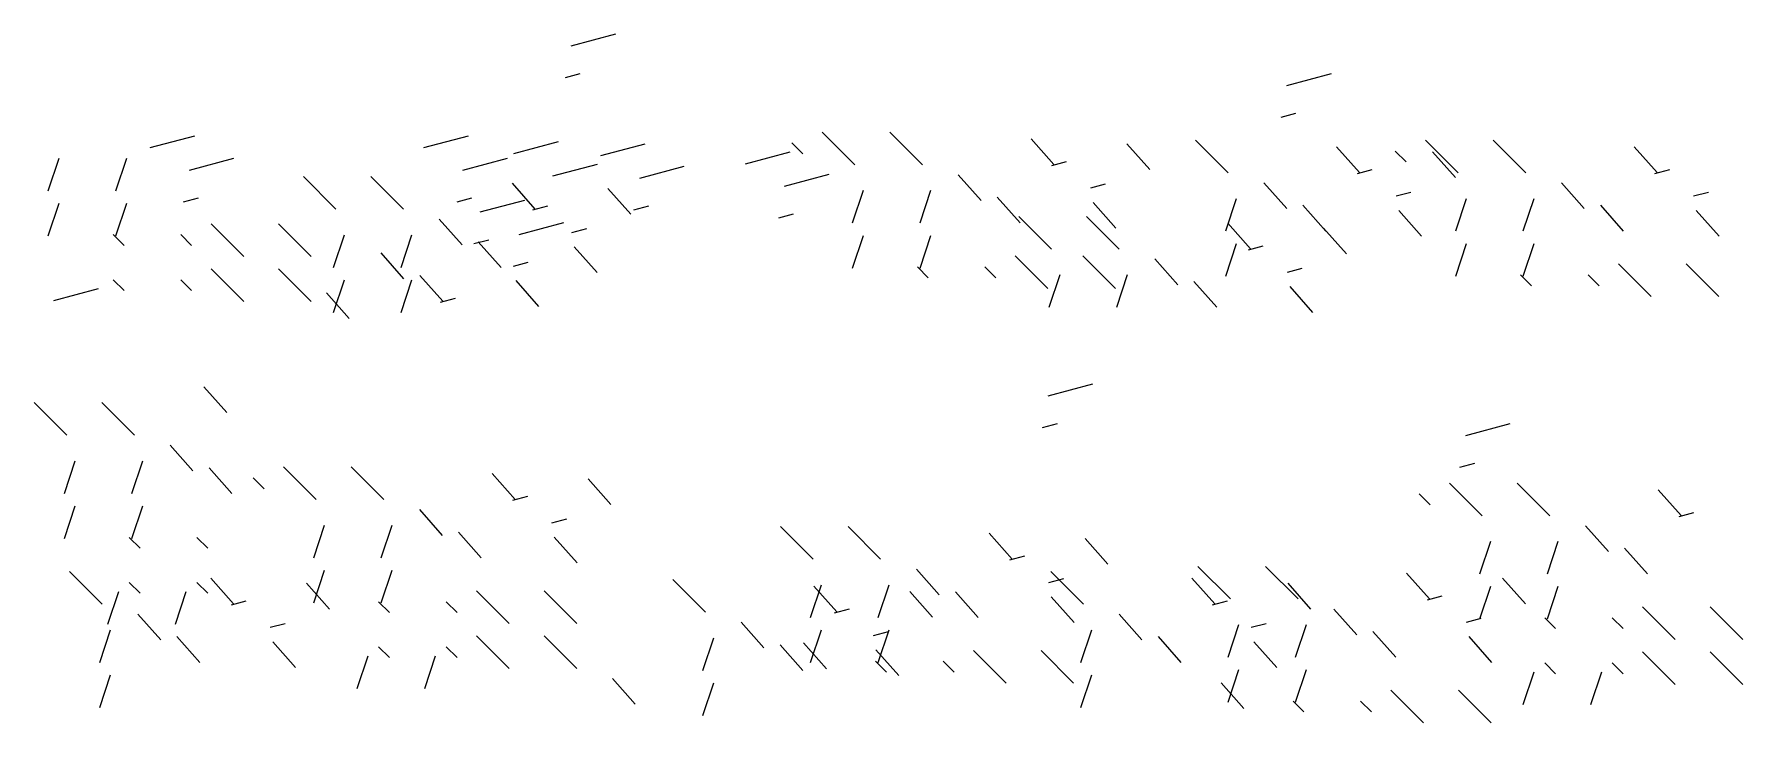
# Model space of a CAD drawing. Extents: x 75.962 to 76.687, y 42.564 to 42.856.
import ezdxf

# ---------------------------------------------------------------- set-up
doc = ezdxf.new("R2010")
doc.units = 0
doc.header["$LTSCALE"] = 0.5
doc.header["$MEASUREMENT"] = 0
doc.layers.add('VEGETACAO', color=11, linetype='CONTINUOUS')

msp = doc.modelspace()

# ---------------------------------------------------------------- linework, layer by layer
at = {"layer": 'VEGETACAO'}
for p, q in [((76.20829, 42.85648), (76.18937, 42.85141)), ((76.19324, 42.83964), (76.18694, 42.83796)), ((76.51191, 42.8396), (76.49299, 42.83454)), ((76.49686, 42.82277), (76.49055, 42.82108)), ((76.30993, 42.80104), (76.29608, 42.8149)), ((76.33859, 42.80104), (76.32474, 42.8149)), ((76.02976, 42.81324), (76.01084, 42.80817)), ((76.14577, 42.81324), (76.12685, 42.80817)), ((76.18399, 42.81075), (76.16507, 42.80569)), ((76.22084, 42.80982), (76.20192, 42.80476)), ((76.28783, 42.80566), (76.28321, 42.81028)), ((76.38463, 42.81206), (76.39433, 42.80114)), ((76.42531, 42.8099), (76.435, 42.79897)), ((76.46825, 42.79763), (76.4544, 42.81149)), ((76.51429, 42.80865), (76.52398, 42.79773)), ((76.54373, 42.80225), (76.53912, 42.80687)), ((76.56583, 42.79763), (76.55199, 42.81149)), ((76.55497, 42.80648), (76.56466, 42.79556)), ((76.59449, 42.79763), (76.58065, 42.81149)), ((76.64054, 42.80865), (76.65023, 42.79773)), ((75.97216, 42.8037), (75.96754, 42.78984)), ((76.00082, 42.8037), (75.99621, 42.78984)), ((76.04632, 42.80368), (76.0274, 42.79862)), ((76.16233, 42.80368), (76.14341, 42.79862)), ((76.20054, 42.80119), (76.18162, 42.79613)), ((76.23739, 42.80026), (76.21847, 42.7952)), ((76.28226, 42.80641), (76.26333, 42.80135)), ((76.39959, 42.8023), (76.39329, 42.80062)), ((76.08975, 42.78216), (76.07591, 42.79602)), ((76.11841, 42.78216), (76.10457, 42.79602)), ((76.16446, 42.79318), (76.17415, 42.78225)), ((76.29881, 42.79685), (76.27989, 42.79179)), ((76.35375, 42.7968), (76.36344, 42.78588)), ((76.41615, 42.79275), (76.40984, 42.79106)), ((76.48341, 42.79339), (76.4931, 42.78246)), ((76.52925, 42.79889), (76.52294, 42.7972)), ((76.60965, 42.79339), (76.61935, 42.78246)), ((76.6555, 42.79889), (76.64919, 42.7972)), ((76.03127, 42.78685), (76.02496, 42.78516)), ((76.14728, 42.78685), (76.14097, 42.78516)), ((76.16966, 42.78593), (76.15074, 42.78087)), ((76.20514, 42.79101), (76.21483, 42.78008)), ((76.31337, 42.79005), (76.30875, 42.77619)), ((76.34203, 42.79005), (76.33741, 42.77619)), ((76.3703, 42.78724), (76.38, 42.77632)), ((76.41098, 42.78507), (76.42067, 42.77415)), ((76.47169, 42.78663), (76.46707, 42.77278)), ((76.54581, 42.78933), (76.5395, 42.78765)), ((76.56927, 42.78663), (76.56466, 42.77278)), ((76.59793, 42.78663), (76.59332, 42.77278)), ((76.67205, 42.78933), (76.66575, 42.78765)), ((75.97216, 42.78458), (75.96754, 42.77073)), ((76.00082, 42.78458), (75.99621, 42.77073)), ((76.13357, 42.77792), (76.14327, 42.76699)), ((76.17942, 42.78342), (76.17311, 42.78173)), ((76.22234, 42.78343), (76.21604, 42.78175)), ((76.28376, 42.78002), (76.27745, 42.77833)), ((76.39337, 42.76528), (76.37952, 42.77914)), ((76.42203, 42.76528), (76.40819, 42.77914)), ((76.49996, 42.78383), (76.50965, 42.7729)), ((76.54064, 42.78166), (76.55033, 42.77074)), ((76.62621, 42.78383), (76.6359, 42.7729)), ((76.66688, 42.78166), (76.67658, 42.77074)), ((75.99985, 42.76675), (75.99523, 42.77137)), ((76.02851, 42.76675), (76.02389, 42.77137)), ((76.05061, 42.76213), (76.03677, 42.77599)), ((76.07927, 42.76213), (76.06543, 42.77599)), ((76.09319, 42.77116), (76.08858, 42.7573)), ((76.12185, 42.77116), (76.11724, 42.7573)), ((76.18621, 42.77637), (76.16729, 42.77131)), ((76.19597, 42.77386), (76.18967, 42.77217)), ((76.31337, 42.77093), (76.30875, 42.75707)), ((76.34203, 42.77093), (76.33741, 42.75707)), ((76.46807, 42.7763), (76.47777, 42.76538)), ((76.50875, 42.77413), (76.51844, 42.76321)), ((76.10876, 42.76359), (76.11845, 42.75267)), ((76.15461, 42.7691), (76.1483, 42.76741)), ((76.15013, 42.76836), (76.15982, 42.75743)), ((76.1908, 42.76619), (76.2005, 42.75526)), ((76.47169, 42.76752), (76.46707, 42.75366)), ((76.48303, 42.76654), (76.47673, 42.76485)), ((76.56927, 42.76752), (76.56466, 42.75366)), ((76.59793, 42.76752), (76.59332, 42.75366)), ((76.05061, 42.74301), (76.03677, 42.75687)), ((76.07927, 42.74301), (76.06543, 42.75687)), ((76.17116, 42.75954), (76.16485, 42.75785)), ((76.34105, 42.75309), (76.33644, 42.75771)), ((76.36972, 42.75309), (76.3651, 42.75771)), ((76.39182, 42.74848), (76.37797, 42.76233)), ((76.42048, 42.74848), (76.40663, 42.76233)), ((76.43719, 42.76104), (76.44688, 42.75011)), ((76.49959, 42.75698), (76.49328, 42.7553)), ((76.64772, 42.74506), (76.63388, 42.75892)), ((76.67638, 42.74506), (76.66254, 42.75892)), ((75.99985, 42.74763), (75.99523, 42.75225)), ((76.02851, 42.74763), (76.02389, 42.75225)), ((76.09319, 42.75204), (76.08858, 42.73819)), ((76.12185, 42.75204), (76.11724, 42.73819)), ((76.12532, 42.75403), (76.13501, 42.74311)), ((76.16599, 42.75186), (76.17569, 42.74094)), ((76.39681, 42.75428), (76.39219, 42.74043)), ((76.42547, 42.75428), (76.42085, 42.74043)), ((76.45374, 42.75148), (76.46344, 42.74055)), ((76.49442, 42.74931), (76.50411, 42.73838)), ((76.59696, 42.74968), (76.59234, 42.7543)), ((76.62562, 42.74968), (76.62101, 42.7543)), ((75.98882, 42.74838), (75.9699, 42.74332)), ((76.08571, 42.74663), (76.09541, 42.73571)), ((76.14028, 42.74427), (76.13397, 42.74259)), ((76.0337, 42.7068), (76.04339, 42.69587)), ((76.41071, 42.70791), (76.39178, 42.70285)), ((75.97555, 42.68622), (75.9617, 42.70008)), ((76.00421, 42.68622), (75.99036, 42.70008)), ((76.39565, 42.69108), (76.38935, 42.68939)), ((76.58781, 42.69103), (76.56889, 42.68597)), ((76.01937, 42.68198), (76.02906, 42.67105)), ((75.97898, 42.67522), (75.97437, 42.66136)), ((76.00764, 42.67522), (76.00303, 42.66136)), ((76.03592, 42.67242), (76.04561, 42.66149)), ((76.08132, 42.65891), (76.06748, 42.67277)), ((76.10998, 42.65891), (76.09614, 42.67277)), ((76.15602, 42.66993), (76.16572, 42.65901)), ((76.57276, 42.6742), (76.56646, 42.67252)), ((76.05922, 42.66353), (76.0546, 42.66815)), ((76.1967, 42.66776), (76.20639, 42.65684)), ((76.57607, 42.65208), (76.56222, 42.66594)), ((76.60473, 42.65208), (76.59089, 42.66594)), ((76.65077, 42.6631), (76.66047, 42.65218)), ((75.97898, 42.65611), (75.97437, 42.64225)), ((76.00764, 42.65611), (76.00303, 42.64225)), ((76.12514, 42.65467), (76.13483, 42.64374)), ((76.17098, 42.66017), (76.16468, 42.65848)), ((76.55397, 42.6567), (76.54935, 42.66132)), ((76.08476, 42.64791), (76.08014, 42.63406)), ((76.11342, 42.64791), (76.1088, 42.63406)), ((76.18754, 42.65061), (76.18123, 42.64893)), ((76.29216, 42.63359), (76.27832, 42.64745)), ((76.32083, 42.63359), (76.30698, 42.64745)), ((76.61989, 42.64784), (76.62958, 42.63692)), ((76.66573, 42.65334), (76.65943, 42.65166)), ((76.00667, 42.63827), (76.00206, 42.64289)), ((76.03533, 42.63827), (76.03072, 42.64289)), ((76.14169, 42.64511), (76.15139, 42.63418)), ((76.18237, 42.64294), (76.19206, 42.63202)), ((76.36687, 42.64461), (76.37656, 42.63369)), ((76.40755, 42.64245), (76.41724, 42.63152)), ((76.57951, 42.64109), (76.57489, 42.62723)), ((76.60817, 42.64109), (76.60355, 42.62723)), ((76.38183, 42.63485), (76.37552, 42.63317)), ((76.63644, 42.63828), (76.64614, 42.62736)), ((75.99056, 42.61453), (75.97671, 42.62839)), ((76.0366, 42.62556), (76.0463, 42.61463)), ((76.08476, 42.6288), (76.08014, 42.61494)), ((76.11342, 42.6288), (76.1088, 42.61494)), ((76.33598, 42.62935), (76.34568, 42.61843)), ((76.39838, 42.6253), (76.39208, 42.62361)), ((76.40683, 42.61453), (76.39299, 42.62839)), ((76.45287, 42.62556), (76.46257, 42.61463)), ((76.46927, 42.61672), (76.45543, 42.63057)), ((76.49793, 42.61672), (76.48409, 42.63057)), ((76.54398, 42.62774), (76.55367, 42.61681)), ((76.58465, 42.62557), (76.59435, 42.61464)), ((75.99744, 42.61979), (75.99283, 42.60594)), ((76.00667, 42.61915), (76.00206, 42.62377)), ((76.0261, 42.61979), (76.02149, 42.60594)), ((76.03533, 42.61915), (76.03072, 42.62377)), ((76.07728, 42.62339), (76.08697, 42.61246)), ((76.16321, 42.60634), (76.14936, 42.6202)), ((76.19187, 42.60634), (76.17803, 42.6202)), ((76.24646, 42.61112), (76.23262, 42.62498)), ((76.2956, 42.6226), (76.29099, 42.60874)), ((76.29251, 42.62214), (76.3022, 42.61122)), ((76.32426, 42.6226), (76.31965, 42.60874)), ((76.33318, 42.61997), (76.34288, 42.60905)), ((76.35254, 42.61979), (76.36223, 42.60887)), ((76.49355, 42.62339), (76.50324, 42.61246)), ((76.57951, 42.62197), (76.57489, 42.60811)), ((76.60817, 42.62197), (76.60355, 42.60811)), ((76.05156, 42.6158), (76.04525, 42.61411)), ((76.11245, 42.61096), (76.10783, 42.61558)), ((76.14111, 42.61096), (76.13649, 42.61558)), ((76.30747, 42.61238), (76.30116, 42.61069)), ((76.39321, 42.61762), (76.40291, 42.6067)), ((76.46783, 42.6158), (76.46153, 42.61411)), ((76.51309, 42.61247), (76.52279, 42.60155)), ((76.55894, 42.61798), (76.55263, 42.61629)), ((76.65796, 42.59952), (76.64411, 42.61337)), ((76.68662, 42.59952), (76.67278, 42.61337)), ((75.994, 42.60354), (75.98938, 42.58968)), ((76.00572, 42.61029), (76.01541, 42.59937)), ((76.06812, 42.60624), (76.06181, 42.60455)), ((76.26162, 42.60688), (76.27131, 42.59595)), ((76.41027, 42.60354), (76.40565, 42.58968)), ((76.42199, 42.61029), (76.43168, 42.59937)), ((76.47271, 42.60572), (76.4681, 42.59186)), ((76.48439, 42.60624), (76.47808, 42.60455)), ((76.50137, 42.60572), (76.49676, 42.59186)), ((76.57549, 42.60842), (76.56919, 42.60673)), ((76.6072, 42.60413), (76.60258, 42.60875)), ((76.63586, 42.60413), (76.63124, 42.60875)), ((76.02227, 42.60073), (76.03196, 42.58981)), ((76.06295, 42.59856), (76.07264, 42.58764)), ((76.11245, 42.59185), (76.10783, 42.59646)), ((76.14111, 42.59185), (76.13649, 42.59646)), ((76.16321, 42.58723), (76.14936, 42.60108)), ((76.19187, 42.58723), (76.17803, 42.60108)), ((76.2499, 42.60012), (76.24529, 42.58627)), ((76.27818, 42.59732), (76.28787, 42.5864)), ((76.28812, 42.59807), (76.29782, 42.58714)), ((76.2956, 42.60348), (76.29099, 42.58962)), ((76.32402, 42.60282), (76.31771, 42.60114)), ((76.32426, 42.60348), (76.31965, 42.58962)), ((76.43854, 42.60073), (76.44824, 42.58981)), ((76.47922, 42.59856), (76.48891, 42.58764)), ((76.52965, 42.60292), (76.53934, 42.59199)), ((76.57032, 42.60075), (76.58002, 42.58982)), ((76.10322, 42.59249), (76.0986, 42.57863)), ((76.13188, 42.59249), (76.12726, 42.57863)), ((76.32329, 42.58564), (76.31868, 42.59026)), ((76.31885, 42.59515), (76.32855, 42.58423)), ((76.35195, 42.58564), (76.34734, 42.59026)), ((76.37405, 42.58103), (76.36021, 42.59488)), ((76.40271, 42.58103), (76.38887, 42.59488)), ((76.6072, 42.58502), (76.60258, 42.58964)), ((76.63586, 42.58502), (76.63124, 42.58964)), ((76.65796, 42.5804), (76.64411, 42.59426)), ((76.68662, 42.5804), (76.67278, 42.59426)), ((75.994, 42.58442), (75.98938, 42.57056)), ((76.20703, 42.58298), (76.21672, 42.57206)), ((76.41027, 42.58442), (76.40565, 42.57056)), ((76.47271, 42.5866), (76.4681, 42.57275)), ((76.50137, 42.5866), (76.49676, 42.57275)), ((76.59797, 42.58566), (76.59335, 42.5718)), ((76.62663, 42.58566), (76.62201, 42.5718)), ((76.2499, 42.58101), (76.24529, 42.56715)), ((76.46523, 42.58119), (76.47493, 42.57027)), ((76.55116, 42.56415), (76.53732, 42.57801)), ((76.57982, 42.56415), (76.56598, 42.57801)), ((76.5004, 42.56877), (76.49578, 42.57339)), ((76.52906, 42.56877), (76.52445, 42.57339))]:
    msp.add_line(p, q, dxfattribs=at)

doc.saveas('drawing.dxf')
